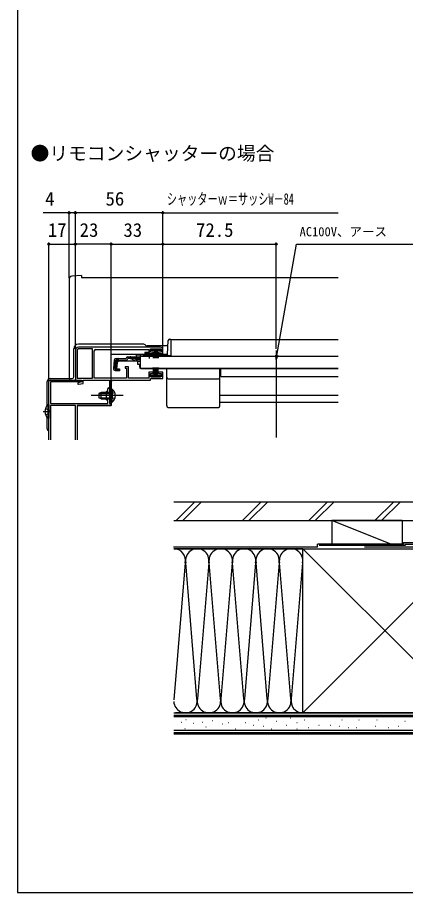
# Model space of a CAD drawing. Units: millimetres, scale not verified. Extents: x -525 to 525, y -783 to 778.
# Drawn here: x -525 to -277, y -783 to -223 of the extents above; entities that cross this region are included whole.
import ezdxf
from ezdxf.enums import TextEntityAlignment as Align

# ---------------------------------------------------------------- set-up
doc = ezdxf.new("R2010")
doc.units = ezdxf.units.MM
doc.header["$LTSCALE"] = 4
for name, color, linetype in [('0-1_USER1', 3, 'Continuous'), ('0-2_YKK_11', 7, 'Continuous'), ('0-4_YKK_12', 2, 'Continuous'), ('0-5_YKK_13', 4, 'Continuous'), ('0-7_YKK_D', 6, 'Continuous'), ('0-8_YKK_ZWAK', 7, 'Continuous'), ('0-9_YSS_K', 3, 'Continuous'), ('0-A_YSS_KE', 3, 'Continuous')]:
    doc.layers.add(name, color=color, linetype=linetype)
doc.styles.add('ＭＳ ゴシック', font='')
doc.styles.get('ＭＳ ゴシック').set_extended_font_data('MS Gothic')

msp = doc.modelspace()

# ---------------------------------------------------------------- linework, layer by layer
at = {"layer": '0-2_YKK_11'}
for p, q in [((-433.5, -433.7), (-486, -433.7)), ((-505, -492.905), (-505, -455.7))]:
    msp.add_line(p, q, dxfattribs=at)
for points in [[(-488, -435.7), (-488, -454.7), (-484, -454.7), (-484, -455.9), (-486.5, -456.4), (-486.5, -457.4), (-485.891, -457.4), (-483, -456.822), (-483, -454.7), (-466.1, -454.7), (-466.1, -469.7), (-464.9, -469.7), (-464.9, -465.158), (-465.02, -464.975), (-465.02, -464.425), (-464.9, -464.242), (-464.9, -455.7)], [(-486.9, -435.7), (-486.9, -453.6), (-477, -453.6)], [(-477, -453.6), (-477, -434.8), (-486, -434.8)], [(-463.9, -454.7), (-440, -454.7), (-440, -453.7), (-432, -453.7), (-432, -449.6), (-434.75, -449.6), (-434.75, -450.5), (-433, -450.5), (-433, -452.6), (-440, -452.6), (-440, -450.5), (-438.25, -450.5), (-438.25, -449.6), (-441, -449.6), (-441, -453.6), (-454, -453.6), (-454, -446.2), (-456.2, -446.2), (-456.2, -447.2), (-455.2, -447.2), (-455.2, -453.5), (-475.9, -453.5), (-475.9, -436.1)], [(-474.9, -435.1), (-441, -435.1), (-441, -437), (-443.5, -437), (-443.5, -437.8), (-438.25, -437.8), (-438.25, -436.9), (-440, -436.9), (-440, -434.8), (-433, -434.8), (-433, -436.9), (-434.75, -436.9), (-434.75, -437.8), (-432, -437.8), (-432, -435.2)], [(-504, -454.7), (-484, -454.7), (-484, -455.9), (-503.8, -455.9), (-503.8, -469.7), (-467.3, -469.7), (-467.3, -468.1), (-468.1, -467.3), (-468.1, -462.1), (-467.3, -461.3), (-467.3, -460.3)], [(-466.1, -460.3), (-466.1, -464.242), (-466.22, -464.425), (-466.22, -464.975), (-466.1, -465.158), (-466.1, -469.7), (-465, -469.7), (-465, -470.9), (-486.9, -470.9), (-486.9, -492.905)], [(-488, -492.905), (-488, -470.9), (-503.8, -470.9), (-503.8, -492.905)]]:
    msp.add_lwpolyline(points, dxfattribs=at)
for centre, radius, start, end in [((-486, -435.7), 2, 90.00002, 180), ((-486, -435.7), 0.9, 90.00001, 179.99999), ((-474.9, -436.1), 1, 90.00001, 179.99999), ((-433.5, -435.2), 1.5, 0.00001, 89.99999), ((-504, -455.7), 1, 90, 180), ((-463.9, -455.7), 1, 90.00001, 179.99999), ((-466.7, -460.3), 0.6, 0, 180)]:
    msp.add_arc(centre, radius, start, end, dxfattribs=at)
at = {"layer": '0-4_YKK_12'}
for p, q in [((-427, -428.8), (-319.75, -428.8)), ((-427, -428.8), (-427, -439.3)), ((-442, -432.699), (-442, -433.7)), ((-442, -432.699), (-428.68, -432.699)), ((-359.5, -435.782), (-359.5, -491.413)), ((-465, -453.5), (-465, -438.199)), ((-465, -438.199), (-428.968, -438.199)), ((-446.5, -439.3), (-443.25, -439.3)), ((-442, -437.8), (-442, -438.199)), ((-437.75, -439.3), (-427, -439.3)), ((-445, -447.1), (-445, -447.3)), ((-445, -447.3), (-319.75, -447.3)), ((-319.75, -447.3), (-445, -447.3)), ((-395, -452.5), (-395, -447.3)), ((-395, -452.5), (-319.75, -452.5)), ((-465, -464.985), (-465, -455.2)), ((-395.5, -464.3), (-319.75, -464.3)), ((-465, -471.2), (-465, -469.624)), ((-395.5, -468.8), (-319.75, -468.8)), ((-465, -471.2), (-486.9, -471.2))]:
    msp.add_line(p, q, dxfattribs=at)
at = {"layer": '0-5_YKK_13'}
for p, q in [((-492.001, -390.233), (-492.001, -453.7)), ((-484.001, -387.7), (-490.176, -388.24)), ((-428.975, -438.326), (-428.51, -429.448)), ((-427.511, -428.5), (-427, -428.5)), ((-427, -428.5), (-427, -439.3)), ((-489, -452.7), (-489, -434.7)), ((-445.001, -431.7), (-486, -431.7)), ((-437.6, -435.7), (-438.3, -440.8)), ((-437.9, -440.8), (-437.4, -435.7)), ((-437.2, -435.7), (-437.55, -440.8)), ((-437.25, -440.8), (-437, -435.7)), ((-436.8, -435.7), (-437, -440.8)), ((-436.6, -435.7), (-436.6, -440.8)), ((-436.4, -435.7), (-436.2, -440.8)), ((-435.95, -440.8), (-436.2, -435.7)), ((-436, -435.7), (-435.65, -440.8)), ((-435.3, -440.8), (-435.8, -435.7)), ((-435.6, -435.7), (-434.9, -440.8)), ((-463.121, -441.915), (-463.591, -447.288)), ((-460.025, -440.82), (-463.286, -443.809)), ((-462.555, -447.378), (-462.077, -441.915)), ((-461.799, -441.905), (-462.278, -447.38)), ((-461.799, -441.905), (-462.088, -441.876)), ((-461.925, -440.82), (-455.568, -440.82)), ((-461.359, -447.483), (-460.882, -442.02)), ((-460.882, -442.02), (-455.568, -442.02)), ((-455.568, -440.82), (-455.538, -440.709)), ((-452.87, -441.02), (-454.385, -441.02)), ((-454.379, -439.82), (-452.933, -439.82)), ((-452.933, -439.82), (-446.5, -439.82)), ((-446.5, -441.02), (-452.87, -441.02)), ((-452.016, -441.211), (-449.905, -442.208)), ((-449.948, -441.172), (-451.974, -440.065)), ((-449.052, -442.399), (-446.5, -442.399)), ((-448.989, -441.416), (-446.5, -441.416)), ((-447, -442.399), (-447, -442.8)), ((-446.5, -438.82), (-446.5, -439.82)), ((-446.5, -439.5), (-319.75, -439.5)), ((-446.5, -439.82), (-446.5, -439.59)), ((-444.507, -439.3), (-443.25, -439.3)), ((-444.007, -438.8), (-442.373, -438.8)), ((-443.25, -439.5), (-443.25, -439.167)), ((-443.25, -439.167), (-437.75, -439.167)), ((-443.25, -439.5), (-437.75, -439.5)), ((-440.5, -441.02), (-440.5, -437.397)), ((-438.626, -438.8), (-429.474, -438.8)), ((-437.75, -439.5), (-437.75, -439.167)), ((-437.75, -439.3), (-429, -439.3)), ((-429, -438.471), (-429, -439.225)), ((-427, -439.225), (-429, -439.225)), ((-427, -439.3), (-429, -439.3)), ((-461.359, -447.483), (-459.666, -447.631)), ((-460.104, -442.52), (-460.997, -443.338)), ((-460.104, -442.52), (-449.9, -442.52)), ((-459.666, -447.631), (-459.77, -448.826)), ((-447, -442.8), (-448, -442.8)), ((-448, -444.8), (-448, -442.8)), ((-447, -444.8), (-448, -444.8)), ((-447, -444.8), (-447, -446.3)), ((-446, -447.3), (-429.5, -447.3)), ((-445, -447.1), (-445, -447.3)), ((-437.5, -451.7), (-438.2, -446.6)), ((-437.8, -446.6), (-437.3, -451.7)), ((-437.1, -451.7), (-437.45, -446.6)), ((-437.15, -446.6), (-436.9, -451.7)), ((-436.7, -451.7), (-436.9, -446.6)), ((-436.5, -451.7), (-436.5, -446.6)), ((-436.3, -451.7), (-436.1, -446.6)), ((-435.85, -446.6), (-436.1, -451.7)), ((-435.9, -451.7), (-435.55, -446.6)), ((-435.2, -446.6), (-435.7, -451.7)), ((-435.5, -451.7), (-434.8, -446.6)), ((-429.5, -471.2), (-429.5, -447.3)), ((-395.5, -471.2), (-395.5, -447.3)), ((-462.5, -448.588), (-459.77, -448.826)), ((-459.745, -448.538), (-461.463, -448.364)), ((-506, -471.113), (-506, -455.7)), ((-504, -453.7), (-490, -453.7)), ((-491.001, -454.7), (-488.001, -454.7)), ((-488.001, -454.7), (-488.001, -454.4)), ((-428.5, -453.957), (-396.5, -453.957)), ((-457.4, -464.702), (-477.9, -464.702)), ((-471.5, -462.702), (-472.9, -463.402)), ((-472.9, -463.402), (-472.9, -466.002)), ((-472.809, -463.356), (-464.9, -463.356)), ((-471.5, -466.702), (-471.5, -462.702)), ((-464.9, -460.452), (-464.9, -466.702)), ((-464.9, -460.452), (-464.391, -460.452)), ((-464.391, -460.452), (-464.391, -466.702)), ((-464.391, -468.952), (-464.391, -462.702)), ((-471.5, -466.702), (-472.9, -466.002)), ((-472.809, -466.047), (-464.9, -466.047)), ((-471.5, -466.702), (-464.9, -466.702)), ((-464.9, -468.952), (-464.391, -468.952)), ((-508.491, -474.9), (-503.405, -474.9)), ((-505.509, -470.65), (-505.509, -479.15)), ((-505, -470.65), (-505.509, -470.65)), ((-505, -470.65), (-505, -479.15)), ((-505, -472.9), (-505, -476.9)), ((-428.5, -472.2), (-396.5, -472.2)), ((-506, -485.7), (-506, -478.687)), ((-505, -479.15), (-505.509, -479.15))]:
    msp.add_line(p, q, dxfattribs=at)
for points in [[(-484.001, -387.7), (-484.001, -389), (-319.75, -389)], [(-446.5, -438.82), (-449, -438.82), (-449, -439.82)], [(-446.5, -439.5), (-446.5, -447.1), (-319.75, -447.1)], [(-464.9, -468.952), (-464.9, -462.702), (-471.5, -462.702)], [(-462.804, -462.627), (-464.711, -463.557), (-465.32, -464.702)], [(-462.804, -466.777), (-464.711, -465.847), (-465.32, -464.702)], [(-507.096, -472.825), (-505.189, -473.755), (-504.58, -474.9)], [(-507.096, -476.975), (-505.189, -476.045), (-504.58, -474.9)]]:
    msp.add_lwpolyline(points, dxfattribs=at)
for points in [[(-433.6, -434.8), (-433.6, -435.7), (-439.6, -435.7), (-439.6, -434.8)], [(-433.5, -452.6), (-433.5, -451.7), (-439.5, -451.7), (-439.5, -452.6)]]:
    msp.add_lwpolyline(points, close=True, dxfattribs=at)
for centre, radius, start, end in [((-490.001, -390.233), 2, 95, 180), ((-427.511, -429.5), 1, 90, 177), ((-486, -434.7), 3, 90, 180), ((-445, -434.7), 3, 19.47154, 90), ((-461.925, -442.02), 1.2, 90, 175), ((-460.882, -442.02), 1.2, 90, 175), ((-455.568, -440.82), 1.2, 270, 350.40593), ((-454.379, -441.02), 1.2, 90, 165), ((-452.933, -441.82), 2, 61.34821, 90), ((-452.87, -443.02), 2, 64.72727, 90), ((-448.989, -439.416), 2, 241.34821, 270), ((-449.052, -440.399), 2, 244.72727, 270), ((-449.9, -440.62), 1.9, 270, 291.09634), ((-449.9, -440.62), 1.9, 291.09634, 347.8468), ((-444.007, -439.3), 0.5, 90, 180), ((-440.5, -444.5), 6, 62.72039, 117.27961), ((-429.474, -438.3), 0.5, 270, 357), ((-462.395, -447.392), 1.2, 175, 265), ((-461.359, -447.483), 1.2, 175, 265), ((-461.371, -447.459), 0.91, 175, 264.23615), ((-446, -446.3), 1, 180, 270), ((-490, -452.7), 1, 270, 0), ((-428.5, -452.957), 1, 180, 270), ((-396.5, -452.957), 1, 270, 0), ((-504, -455.7), 2, 90, 180), ((-491.001, -453.7), 1, 180, 270), ((-467.931, -464.702), 5.531, 309.79413, 50.20587), ((-501.969, -474.9), 5.531, 129.79413, 230.20587), ((-428.5, -471.2), 1, 180, 270), ((-396.5, -471.2), 1, 270, 0), ((-504, -485.7), 2, 180, 239.99939)]:
    msp.add_arc(centre, radius, start, end, dxfattribs=at)
at = {"layer": '0-7_YKK_D'}
for p, q in [((-492.001, -389.233), (-492.001, -346.7)), ((-488, -434.7), (-488, -346.7)), ((-488, -434.7), (-488, -346.7)), ((-432, -434.2), (-432, -346.7)), ((-432, -434.2), (-432, -346.7)), ((-432, -347.7), (-488, -347.7)), ((-432, -347.7), (-319.75, -347.7)), ((-505, -454.7), (-505, -366.7)), ((-505, -367.7), (-488, -367.7)), ((-488, -434.7), (-488, -366.7)), ((-488, -434.7), (-488, -366.7)), ((-465, -367.7), (-488, -367.7)), ((-465, -469), (-465, -366.7)), ((-465, -469), (-465, -366.7)), ((-465, -367.7), (-432, -367.7)), ((-432, -434.2), (-432, -366.7)), ((-432, -434.2), (-432, -366.7)), ((-432, -367.7), (-359.5, -367.7)), ((-359.5, -434.782), (-359.5, -366.7))]:
    msp.add_line(p, q, dxfattribs=at)
for points in [[(-488, -347.7), (-492.001, -347.7), (-508.67, -347.7)], [(-359.5, -441.459), (-359.057, -438.948), (-346.494, -367.7), (-264.818, -367.7)], [(-358.384, -439.066), (-359.5, -441.459), (-359.73, -438.829)]]:
    msp.add_lwpolyline(points, dxfattribs=at)
for centre in [(-492.001, -347.7), (-488, -347.7), (-488, -347.7), (-432, -347.7), (-432, -347.7), (-505, -367.7), (-488, -367.7), (-488, -367.7), (-465, -367.7), (-465, -367.7), (-432, -367.7), (-432, -367.7), (-359.5, -367.7)]:
    msp.add_circle(centre, 0.637, dxfattribs=at)
at = {"layer": '0-8_YKK_ZWAK'}
msp.add_line((-525, 747.3), (-525, -782.7), dxfattribs=at)
msp.add_lwpolyline([(-525, -782.7), (525, -782.7), (525, 747.3)], dxfattribs=at)
at = {"layer": '0-9_YSS_K'}
for p, q in [((-411.559, -532.7), (-423.559, -544.7)), ((-407.316, -532.7), (-419.316, -544.7)), ((-369.133, -532.7), (-381.133, -544.7)), ((-364.89, -532.7), (-376.89, -544.7)), ((-326.706, -532.7), (-338.706, -544.7)), ((-322.464, -532.7), (-334.464, -544.7)), ((-296.28, -544.7), (-284.28, -532.7)), ((-280.037, -532.7), (-292.037, -544.7)), ((-283.995, -560.7), (-323.995, -544.7)), ((-323.995, -544.7), (-323.995, -560.7)), ((-278.995, -544.7), (-323.995, -544.7)), ((-278.995, -544.7), (-278.995, -560.7)), ((-424.995, -562.7), (-342.5, -562.7)), ((-342.5, -562.7), (-424.995, -562.7)), ((-237.5, -667.7), (-342.5, -562.7)), ((-237.5, -562.7), (-342.5, -667.7)), ((-323.995, -562.7), (-278.995, -562.7)), ((-417.658, -571.732), (-424.995, -659.403)), ((-410.158, -658.668), (-417.342, -571.732)), ((-402.658, -571.732), (-409.842, -658.668)), ((-395.158, -658.668), (-402.342, -571.732)), ((-387.658, -571.732), (-394.842, -658.668)), ((-380.158, -658.668), (-387.342, -571.732)), ((-372.658, -571.732), (-379.842, -658.668)), ((-365.158, -658.668), (-372.342, -571.732)), ((-357.658, -571.732), (-364.842, -658.668)), ((-350.158, -658.668), (-357.342, -571.732)), ((-342.658, -571.732), (-349.842, -658.668)), ((-424.995, -669.2), (-225, -669.2)), ((-342.5, -667.7), (-423.995, -667.7)), ((-408.884, -670.417), (-409.084, -670.417)), ((-395.496, -670.266), (-395.696, -670.266)), ((-385.606, -670.266), (-385.806, -670.266)), ((-379.013, -669.442), (-379.213, -669.442)), ((-365.826, -671.09), (-366.026, -671.09)), ((-356.76, -669.442), (-356.96, -669.442)), ((-350.167, -671.09), (-350.367, -671.09)), ((-333.684, -670.266), (-333.884, -670.266)), ((-324.618, -670.266), (-324.818, -670.266)), ((-311.431, -670.266), (-311.631, -670.266)), ((-300.717, -670.266), (-300.917, -670.266)), ((-288.424, -670.266), (-288.624, -670.266)), ((-419.985, -673.923), (-420.185, -673.923)), ((-417.063, -672.17), (-417.263, -672.17)), ((-412.389, -674.507), (-412.589, -674.507)), ((-406.546, -673.923), (-406.746, -673.923)), ((-404.209, -676.844), (-404.409, -676.844)), ((-400.12, -672.754), (-400.32, -672.754)), ((-393.847, -674.887), (-394.047, -674.887)), ((-389.727, -674.062), (-389.927, -674.062)), ((-379.013, -674.062), (-379.213, -674.062)), ((-374.068, -675.711), (-374.268, -675.711)), ((-370.771, -672.414), (-370.971, -672.414)), ((-367.474, -676.535), (-367.674, -676.535)), ((-359.233, -673.238), (-359.433, -673.238)), ((-352.639, -675.711), (-352.839, -675.711)), ((-346.046, -674.062), (-346.246, -674.062)), ((-341.101, -672.414), (-341.301, -672.414)), ((-338.629, -677.359), (-338.829, -677.359)), ((-332.035, -675.711), (-332.235, -675.711)), ((-324.618, -675.711), (-324.818, -675.711)), ((-318.849, -676.535), (-319.049, -676.535)), ((-317.201, -672.414), (-317.401, -672.414)), ((-313.08, -677.359), (-313.28, -677.359)), ((-308.135, -677.359), (-308.335, -677.359)), ((-306.486, -672.414), (-306.686, -672.414)), ((-295.772, -676.535), (-295.972, -676.535)), ((-294.948, -672.414), (-295.148, -672.414)), ((-287.599, -677.359), (-287.799, -677.359)), ((-283.479, -672.414), (-283.679, -672.414)), ((-281.006, -676.535), (-281.206, -676.535)), ((-276.885, -673.238), (-277.085, -673.238)), ((-424.995, -678.7), (-225, -678.7)), ((-424.995, -681.2), (-225, -681.2)), ((-417.648, -678.012), (-417.848, -678.012)), ((-395.496, -679.007), (-395.696, -679.007)), ((-385.606, -678.183), (-385.806, -678.183)), ((-381.485, -679.007), (-381.685, -679.007)), ((-373.243, -679.007), (-373.443, -679.007)), ((-362.529, -678.183), (-362.729, -678.183)), ((-355.936, -679.007), (-356.136, -679.007)), ((-346.046, -678.183), (-346.246, -678.183)), ((-327.09, -679.007), (-327.29, -679.007)), ((-304.014, -679.007), (-304.214, -679.007))]:
    msp.add_line(p, q, dxfattribs=at)
for centre, start, end in [((-425, -570.2), 348.21647, 89.96402), ((-410, -570.2), 348.21647, 191.78354), ((-395, -570.2), 348.21647, 191.78354), ((-380, -570.2), 348.21647, 191.78354), ((-365, -570.2), 348.21647, 191.78354), ((-350, -570.2), 348.21647, 191.78354), ((-417.5, -660.2), 182.02977, 11.78354), ((-402.5, -660.2), 168.21647, 11.78354), ((-387.5, -660.2), 168.21647, 11.78354), ((-372.5, -660.2), 168.21647, 11.78354), ((-357.5, -660.2), 168.21647, 11.78354), ((-342.5, -660.2), 168.21647, 270)]:
    msp.add_arc(centre, 7.5, start, end, dxfattribs=at)
at = {"layer": '0-A_YSS_KE'}
for p, q in [((-424.995, -544.7), (-265.995, -544.7)), ((-333.005, -561.704), (-333.005, -559.7)), ((-278.005, -558.7), (-257.01, -558.7)), ((-277.005, -559.7), (-257.009, -559.7)), ((-333.005, -561.704), (-425.262, -561.704)), ((-253, -561.704), (-303, -561.704)), ((-424.995, -667.7), (-225, -667.7)), ((-225, -670.2), (-424.995, -670.2)), ((-424.995, -680.2), (-225, -680.2))]:
    msp.add_line(p, q, dxfattribs=at)
for points in [[(-424.995, -532.7), (-265.995, -532.7), (-265.995, -544.7)], [(-278.005, -558.7), (-278.005, -559.7), (-333.005, -559.7)], [(-277.005, -559.7), (-277.005, -560.7), (-332.005, -560.7)]]:
    msp.add_lwpolyline(points, dxfattribs=at)
msp.add_lwpolyline([(-342.5, -667.7), (-342.5, -562.7), (-237.5, -562.7), (-237.5, -667.7)], close=True, dxfattribs=at)

# ---------------------------------------------------------------- texts
at = {"layer": '0-1_USER1', "style": 'ＭＳ ゴシック'}
msp.add_text('●リモコンシャッターの場合', height=8.798, dxfattribs=at).set_placement((-516.636, -316.677), align=Align.BOTTOM_LEFT)
at = {"layer": '0-7_YKK_D', "style": 'ＭＳ ゴシック'}
for s, height, p in [('4', 8.798, (-507.283, -345.7)), ('56', 8.798, (-468.693, -345.7)), ('17', 8.798, (-505.602, -365.7)), ('23', 8.798, (-485.227, -365.7)), ('33', 8.798, (-457.227, -365.7)), ('72.5', 8.798, (-410.75, -365.7)), ('AC100V、アース', 5.865, (-344.523, -364.442))]:
    msp.add_text(s, height=height, dxfattribs=at).set_placement(p, align=Align.BOTTOM_LEFT)
at = {"layer": '0-7_YKK_D', "style": 'ＭＳ ゴシック', "width": 0.65}
msp.add_text('シャッターｗ＝サッシW－84', height=7.331, dxfattribs=at).set_placement((-429.445, -344.677), align=Align.BOTTOM_LEFT)

doc.saveas('drawing.dxf')
